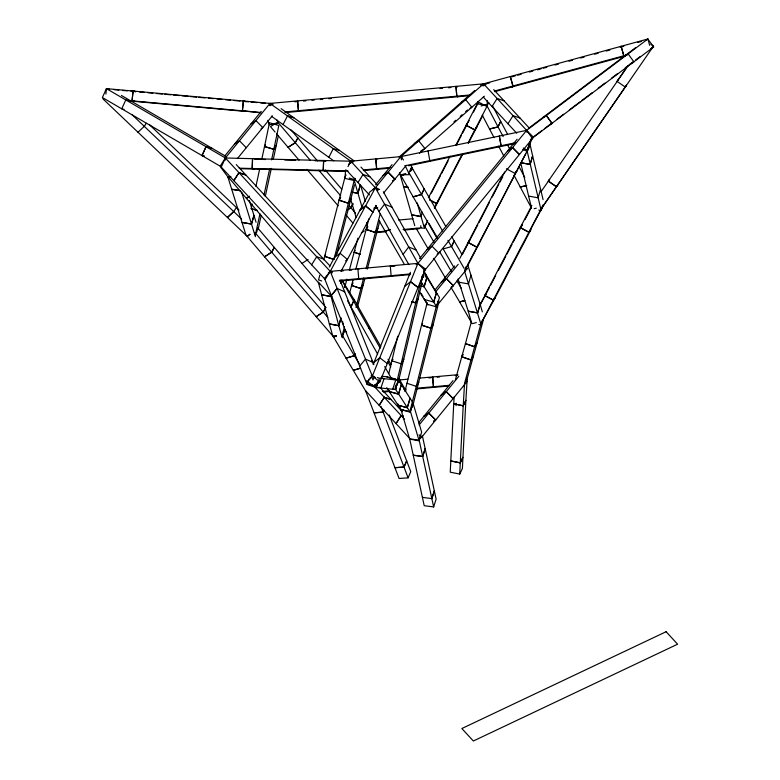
<?xml version="1.0" encoding="UTF-8"?>
<svg xmlns="http://www.w3.org/2000/svg" width="780" height="780" viewBox="0 0 780 780"><rect width="100%" height="100%" fill="white"/><g stroke="black" fill="none" stroke-linecap="round" stroke-linejoin="round"><path stroke-width="1.17" d="M350.707 163.391L350.785 161.207L269.977 103.418L106.441 88.637L102.385 97.529L221.354 166.871L225.381 157.979L269.977 103.409L271.498 104.949M225.313 160.163L225.391 157.979L106.431 88.647L105.895 94.078M459.712 474.065L462.404 468.526L462.94 457.324L460.258 462.852L450.791 460.941L450.245 472.173L459.712 474.065L463.203 405.785L465.894 400.286L462.94 457.343L460.258 462.842L450.791 460.96L453.736 403.884L463.203 405.785M456.046 405.668L456.173 403.24M454.165 396.747L453.745 403.825L463.213 405.766L465.894 400.345L467.24 377.959L465.631 381.206M463.213 405.766L464.558 383.37M477.691 101.566L477.526 103.877L487.052 105.388L488.875 102.784M487.052 105.388L487.373 100.757M345.589 169.972L344.984 178.415L354.49 180.58L355.212 178.601M354.49 180.58L354.666 178.162M246.129 101.605L243.38 101.029L242.414 110.828L260.89 112.808M243.38 101.029L242.414 110.828L245.164 111.404L131.186 101.088M269.782 105.593L269.997 103.418L483.581 83.831L647.868 39L653.63 46.995L530.4 139.542M422.019 276.013L421.327 281.336L423.54 274.17M423.998 272.084L424.271 269.958M340.49 283.471L341.055 280.195M273.351 159.042L276.373 144.982L273.858 149.331L264.508 146.552L269.461 122.772L278.821 125.512L271.586 159.871M278.363 135.447L276.383 144.953L273.868 149.292L264.508 146.533L261.729 159.422M251.374 207.47L252.135 203.951M255.918 186.381L259.711 168.802M264.01 195.029L269.568 169.25M265.268 196.541L271.323 168.412M255.323 235.141L259.954 213.808M258.092 229.612L261.193 215.387M388.801 373.581L397.722 336.209M396.162 384.706L395.606 387.026L398.161 382.502L421.844 283.296M397.273 380.055L415.681 302.903L418.246 298.36L415.672 302.933L411.538 301.606M415.672 302.933L420.937 280.936M423.228 277.505L423.784 275.194L421.726 278.86M404.888 391.55L427.186 302.718M438.672 302.689L412.844 405.59L410.348 409.88L416.247 386.353L418.753 382.063L416.267 386.295L436.781 304.541L438.769 301.168M344.487 326.761L342.108 336.16L345.209 329.511M354.49 184.85L336.726 254.017M379.733 221.159L377.93 228.228L375.424 232.508L366.142 229.447L368.843 218.849M380.231 213.652L366.034 268.71M319.771 275.213L318.562 279.923L321.652 280.946M323.729 259.886L345.101 176.65L346.106 174.934M325.64 254.66L324.646 256.357L333.928 259.428L354.393 179.702L349.226 178.006M349.781 292.539L353.116 279.63M356.021 307.398L363.607 278.05M357.601 306.677L364.894 278.45M355.846 269.119L366.151 229.427L367.146 227.721M367.322 269.11L377.92 228.248L375.433 232.499L366.151 229.427M349.459 269.782L357.854 238.222M345.062 286.162L346.944 279.142M428.064 150.94L429.897 161.314L408.564 165.76M471.461 321.418L465.426 343.658L474.688 346.817L477.136 342.722L483.512 319.244L481.046 323.407L464.558 383.36M430.102 160.553L429.887 161.314L514.225 143.705M455.305 380.182L461.731 356.791L462.969 354.715M411.986 406.01L410.446 411.499L419.143 440.866L409.685 439.091L400.988 409.724L408.077 411.06M465.416 269.822L464.802 272.005L481.143 324.958L478.784 324.529M419.455 439.764L420.683 435.367M467.59 264.352L470.944 275.184L468.497 283.93L459.049 282.243L458.035 278.986M461.731 356.791L470.993 359.97L473.46 355.816L470.993 359.96L461.75 356.752L465.436 343.61L474.688 346.817L477.155 342.664L467.025 379.207L465.796 381.284M256.63 232.352L257.546 229.115M355.105 179.078L354.49 181.262L362.261 207.997M340.948 318.026L338.793 325.64L342.215 337.701L344.058 331.168M411.099 170.761L412.025 167.495L412.649 169.669M424.515 228.462L421.083 216.557L422.311 212.199M481.143 324.958L482.683 319.517M340.967 318.055L338.793 325.689L329.335 323.915L318.474 282.808M529.425 144.085L527.26 151.573L541.164 210.532L538.795 210.093M520.669 162.698L530.146 164.424L532.623 155.834L540.569 189.228L538.102 197.818L528.625 196.092L520.669 162.698L530.146 164.424L532.623 155.854L530 144.183M541.164 210.532L542.704 205.159M341.026 283.228L341.952 280.108L356.879 304.083M424.115 286.845L426.884 277.485L423.93 272.6L421.161 281.95L436.683 306.891L439.452 297.541L426.884 277.485L424.115 286.845L420.595 285.88M398.005 380.923L395.548 389.23L410.241 412.21L412.727 403.884M433.7 302.055L436.478 292.705L433.7 302.055L424.31 299.491L419.201 291.379M410.446 171.434L411.762 167.134L410.797 165.097M419.152 440.125L409.695 438.877L424.213 505.693L433.66 506.922L419.152 440.125L421.6 432.286M422.409 497.367L431.866 498.615L434.314 490.805L422.37 435.786M431.857 498.605L434.314 490.805L436.118 499.122L433.66 506.922M380.591 378.339L398.444 380.182L395.314 389.512L376.301 387.562L367.01 384.413L368.755 379.226M376.301 387.562L379.441 378.222L377.374 377.53M392.681 389.22L395.811 379.88L386.519 376.74L381.82 376.252M522.834 149.468L526.88 151.125L530.644 140.254M531.999 138.908L526.88 151.125M374.293 376.711L372.986 379.967L371.699 376.75M373.123 364.562L410.416 272.288M649.642 45.308L647.868 39L526.617 130.367L417.924 263.348L372.333 376.106L366.532 383.116L374.137 386.529L379.88 381.898L425.47 269.119L417.914 263.338L375.346 187.766L350.776 161.207L225.391 157.979L220.262 166.013L325.162 279.425L330.262 271.381L375.356 187.766L400.822 156.614L483.581 83.831L485.891 84.611M366.571 380.747L374.117 386.529L374.995 384.374M365.84 391.326L399.067 478.471L408.106 477.857L410.748 471.656L389.23 414.95M383.185 412.162L384.062 410.104L383.165 412.103L374.156 412.825L383.185 412.162L408.106 477.857M411.138 167.944L408.935 172.653L442.523 230.948M453.999 267.657L443.167 248.927L451.532 246.577L454.174 240.942L451.776 236.788M464.168 268.437L451.532 246.577L454.174 240.952L461.994 254.475M366.2 391.94L346.057 358.195L354.354 355.7L355.231 353.837L354.334 355.651L346.057 358.195L333.235 336.511L336.356 335.585M368.491 328.331L369.379 326.469L357.532 305.546M368.491 328.322L369.379 326.469L380.796 346.573M333.703 160.797L283.043 124.566L287.488 115.947L293.728 117.692L287.488 115.947M328.838 157.326L333.274 148.697L339.524 150.442L354.11 160.865M348.007 166.598L350.776 161.207L400.813 156.614L526.607 130.357L533.471 137.299L424.759 270.299L417.924 263.348L330.272 271.391L328.429 272.776M468.049 122.626L469.141 120.5M473.528 111.998L477.906 103.496M482.752 115.577L468.39 143.286M424.418 226.892L427.713 220.525M434.314 207.792L462.062 154.489M434.538 208.309L462.832 153.953M531.833 205.442L484.731 295.513L493.389 300.202L495.222 297.619L481.046 323.407L541.057 209.03L653.504 46.127L650.803 44.255M524.969 219.687L531.531 206.993M459.888 258.375L504.718 171.951M462.325 254.641L468.38 242.989M470.584 238.758L477.789 224.864M478.891 222.729L489.421 202.42M492.19 197.077L498.829 184.255M499.941 182.12L502.71 176.777M464.695 270.465L529.035 147.4L527.387 150.579M467.132 266.721L525.73 153.767M428.395 197.828L450.07 156.224M455.627 145.558L478.228 101.917L486.905 106.548L468.175 142.759M431.389 193.011L440.281 175.948M441.392 173.813L448.061 161.011M456.388 145.012L461.389 135.408M462.501 133.273L467.503 123.679M489.421 287.488L480.421 304.483M490.552 285.334L495.641 275.632M498.469 270.241L505.83 256.23M506.961 254.075L512.05 244.374M513.182 242.219L522.239 224.971L520.377 227.604L529.025 232.303L542.938 206.349L541.057 209.03L626.476 85.273L625.17 86.999L617.077 81.383L627.89 65.725M479.71 304.96L486.593 292.88L484.731 295.513M329.316 267.072L369.798 191.968L375.356 187.766L377.656 188.546M376.399 205.676L341.084 271.177M250.088 234.283L247.006 236.243L264.527 256.805L271.703 252.223L274.316 247.445L257.566 227.78M335.887 335.848L333.86 337.194L264.547 256.815L271.684 252.174L274.297 247.435L325.046 306.423M325.825 307.33L323.212 312.029L316.105 316.748L323.232 312.078L325.845 307.349M391.862 360.799L392.886 358.976L391.862 360.789L401.164 363.773L403.728 359.248L401.164 363.773M264.508 146.552L265.512 144.817L264.508 146.533M354.169 252.232L360.34 254.339L354.159 252.262L355.173 250.507M366.142 229.447L367.146 227.74M363.382 284.29L360.886 288.551L351.604 285.47L353.106 282.916M421.59 325.162L430.882 328.175L433.368 323.973L430.882 328.175L421.58 325.182L422.575 323.495M461.75 356.752L462.969 354.705M348.865 164.219L350.776 161.207L352.862 161.791M357.962 182.53L363.061 174.496L369.983 176.826M311.61 264.79L316.709 256.747L225.381 157.979M482.303 85.839L483.581 83.831L526.617 130.357L532.36 138.352M492.043 106.529L497.152 98.494L504.075 100.835M507.946 123.728L513.055 115.694L519.977 118.024M102.843 98.797L137.992 132.249L144.28 126.331L146.269 123.298M241.556 219.024L233.737 211.555L227.438 217.474L233.727 211.555L236.389 207.519L149.565 124.8M540.969 191.792L549.627 179.39L548.321 181.126L556.413 186.722L557.719 184.996L556.413 186.722L548.321 181.116L626.486 67.918M515.044 173.423L516.925 170.732L515.053 173.404L506.376 168.763M425.041 226.005L426.29 224.23M522.239 224.971L520.348 227.653L529.025 232.303L530.907 229.622L495.241 297.57L493.389 300.202L484.76 295.464M617.077 81.393L618.384 79.657M652.197 47.843L653.504 46.127M625.17 86.999L626.476 85.273M373.952 189.608L375.346 187.766L379.587 189.491M408.847 264.586L378.973 211.526L384.569 204.145L391.989 207.168L420.712 258.18M403.084 254.358L408.681 246.977L416.101 250M418.558 422.848L452.995 380.64M419.143 424.944L458.796 376.282M419.591 438.701L421.6 437.336L467.113 381.449L465.592 379.899M517.15 139.23L419.533 258.658M224.776 155.98L261.241 111.374M237.403 158.584L272.386 115.781M375.56 184.792L392.038 164.629M383.702 192.884L406.175 165.389M454.633 265.931L434.772 290.209M458.191 264.313L435.415 292.149M465.728 267.004L467.249 268.554L439.315 302.689L437.639 303.829M330.018 265.98L323.642 259.087L316.709 256.747L330.262 271.381L337.116 288.434L331.334 295.444L366.532 383.116M359.697 366.093L365.469 359.083L337.106 288.434L331.334 295.444L324.49 278.372L330.272 271.372L332.241 272.054M374.137 386.529L379.197 380.396M623.834 46.254L620.344 47.2L621.143 46.312L623.795 55.77L623.005 56.667L494.715 91.669M620.344 47.2L621.143 46.303L623.795 55.77L622.996 56.667L625.326 56.033M482.771 84.737L483.571 83.831L483.766 86.005M249.795 234.322L247.426 236.545L137.992 132.249M399.165 156.975L474.757 90.49M453.94 121.875L455.744 120.295M460.258 116.327L462.062 114.738M465.67 111.569L467.473 109.98M484.37 96.223L419.533 153.241M416.276 264.664L417.914 263.338L416.237 264.488M404.752 286.338L410.504 281.707L418.051 287.488L410.504 281.707M373.99 362.407L379.753 357.776L387.299 363.558M369.866 378.095L372.333 376.106L375.57 377.569M334.483 257.488L340.051 253.276L347.412 259.457L345.55 260.861M528.333 128.486L635.515 47.746M625.18 67.86L633.75 61.396M635.632 59.982L640.331 56.433M534.085 136.48L541.603 130.826M544.42 128.7L548.184 125.872M549.149 125.151L551.07 123.698M556.842 119.35L563.579 114.27M569.361 109.921L579.95 101.946M581.87 100.493L592.459 92.518M598.231 88.159L604.968 83.09M611.705 78.01L617.477 73.661M250.877 124.039L255.928 120.608L262.772 127.549L261.085 128.7M234.39 144.212L239.441 140.77L246.285 147.722M383.048 175.636L388.089 172.195L394.933 179.147L392.418 180.862M372.83 189.482L375.356 187.766L378.115 190.086M426.933 249.619L431.974 246.188L438.818 253.13L437.141 254.28M451.591 286.796L453.277 285.656L446.433 278.704L441.392 282.136L446.433 278.704L453.277 285.656L451.259 287.02M465.231 269.919L467.249 268.554M347.831 209.693L350.902 207.714L352.989 203.911L350.902 207.714L347.822 209.684M308.09 259.486L301.948 263.445L319.556 284.027M361.306 232.937L364.377 230.968M230.841 176.387L228.793 177.703L301.938 263.425M480.977 85.459L483.581 83.831M461.311 102.326L465.66 99.616L471.822 107.269L470.077 108.352M414.404 143.578L418.753 140.868L424.905 148.512L420.566 151.232M645.928 40.189L647.878 39.01M624.244 56.248L628.154 53.888L633.906 61.873L629.996 64.233M650.705 48.76L653.63 46.995M542.432 117.887L546.351 115.518L552.094 123.513L549.159 125.287M360.594 368.101L353.35 370.334L360.604 368.14M405.795 173.521L400.549 174.974L437.151 238.505M373.571 208.972L377.764 207.811M511.846 76.82L515.346 75.865M517.676 75.231L521.176 74.276M529.347 72.043L532.837 71.087M537.508 69.81L541.008 68.855M543.338 68.221L546.838 67.265M555.009 65.032L558.509 64.077M569.01 61.211L572.51 60.255M580.681 58.032L584.181 57.076M594.682 54.21L598.182 53.254M606.343 51.022L609.843 50.066M637.777 42.442L641.267 41.486M627.286 54.814L494.354 91.085M473.177 323.447L476.327 322.579M403.523 409.617L401.427 410.192L397.868 403.952M486.252 83.782L489.743 82.836M534.183 208.689L536.318 208.172M481.084 105.934L486.418 104.676L503.139 136.617M515.609 142.701L405.21 165.74M230.636 176.982L228.306 177.421L220.906 167.564M382.395 391.462L389.59 390.77M383.419 392.038L389.415 391.462M398.658 220.057L412.952 218.722M403.084 229.515L420.956 227.838L423.335 228.248M404.069 230.09L419.562 228.637M303.42 101.049L305.838 100.835M311.883 100.279L314.291 100.055M320.336 99.499L322.754 99.274M328.799 98.728L331.217 98.504M440.027 88.53L442.435 88.306M448.481 87.75L450.898 87.526M480.958 84.747L484.565 84.415M470.018 94.965L285.226 111.901M468.595 95.764L284.993 112.593M363.529 169.913L390.936 167.398M363.314 170.596L389.522 168.197M340.86 271.089L343.258 270.875M349.264 270.319L351.663 270.104M392.467 266.36L394.865 266.136M339.514 280.41L410.339 273.916M339.29 281.102L410.114 274.609M399.535 379.948L407.813 379.187M419.62 378.105L457.899 374.712M428.873 377.92L431.233 377.705M403.913 389.415L406.282 389.191M416.92 388.216L449.085 385.34M416.705 388.908L434.431 387.28L433.456 386.704L432.627 376.906L433.456 386.704L434.392 387.29L448.812 386.032M294.976 101.819L297.375 101.605M376.857 231.904L385.203 231.153M376.623 232.586L386.168 231.738M437.2 377.179L439.608 376.964M455.227 375.609L457.626 375.404M348.065 170.976L239.197 168.178M345.501 171.395L240.172 168.685M254.709 159.227L265.551 159.5M284.817 159.998L295.659 160.28M314.935 160.778L325.777 161.06L323.622 160.514L323.261 170.352L325.416 170.888L323.261 170.352L323.622 160.514L325.777 161.06M374.224 207.626L376.555 207.733M139.435 91.952L144.28 92.391M147.917 92.722L152.773 93.161M156.409 93.493L162.474 94.039M164.892 94.253L170.957 94.809M173.384 95.023L179.449 95.569M181.867 95.794L187.931 96.34M190.359 96.554L196.423 97.11M198.841 97.324L204.906 97.87M208.543 98.202L213.398 98.641M217.035 98.972L221.881 99.411M225.518 99.742L230.373 100.181M234.01 100.503L240.064 101.049M242.492 101.273L248.547 101.819M250.965 102.034L257.02 102.58M260.647 102.901L265.483 103.34M269.11 103.662L271.537 103.877M114.016 89.651L118.853 90.09M122.489 90.412L127.325 90.86M130.952 91.182L135.798 91.621L133.058 91.055L132.073 100.854L134.813 101.419L129.655 100.63M260.559 112.457L132.073 100.854L133.058 91.055L135.798 91.621M367.01 384.413L370.471 384.745M375.151 385.223L377.51 385.466M386.519 376.74L395.343 379.129M230.11 176.943L227.75 176.563L245.963 235.092M403.65 175.13L400.101 174.486L414.745 225.644M336.297 336.628L332.758 335.985L329.335 323.915L338.793 325.689L330.544 294.372M421.083 216.557L411.625 214.822L421.083 216.567L417.202 202.966M109.18 89.212L106.441 88.637L108.752 89.232M226.122 156.487L131.605 101.41L125.785 99.938L121.748 108.82L124.079 109.414M436.683 306.891L427.294 304.317L424.31 299.491M392.438 378.281L395.967 379.236M270.173 105.593L269.987 103.409L273.107 104.286M410.241 412.21L400.861 409.598L386.753 387.65M411.548 301.577L415.681 302.903M406.965 383.273L416.247 386.353M375.238 206.905L377.305 207.587M324.646 256.357L333.928 259.418M351.604 285.47L360.886 288.551M403.474 416.344L401.173 415.574L373.932 386.119M403.455 416.335L401.154 415.555L396.035 423.589L409.636 438.438M350.776 161.207L353.087 161.986M380.952 377.618L384.052 378.661L380.913 388.001L378.856 387.299M371.183 375.433L373.25 376.126M393.247 388.82L395.314 389.512M371.631 384.862L376.789 386.597M337.116 288.434L344.711 291.837M373.932 364.621L373.074 362.485L365.469 359.083L372.314 376.106L379.88 381.898M523.292 148.024L527.143 150.101M121.417 95.462L131.605 101.41M391.267 266.468L390.293 265.892L391.121 275.681L392.096 276.266M358.868 269.441L357.893 268.856L358.732 278.655L359.707 279.23M269.987 103.409L270.952 103.993M281.093 108.644L339.524 150.442M271.372 116.22L283.043 124.566M330.281 271.372L332.124 272.922M236.389 207.519L238.992 210.005M131.976 114.611L144.28 126.321M144.28 126.331L233.727 211.555M419.016 434.752L421.6 437.336M401.485 159.822L400.813 156.624L402.344 158.155M388.089 172.195L394.933 179.147M375.356 187.766L377.637 190.086M437.794 301.139L439.315 302.689M381.664 389.337L402.451 411.801M365.654 390.751L396.035 423.589L401.173 415.574L404.372 419.075M493.701 89.612L529.552 128.378M483.269 97.042L516.721 133.224M360.974 167.086L377.354 184.801M346.486 170.128L369.427 194.922M323.642 259.087L236.291 164.629M318.435 282.194L331.939 296.78M323.212 312.029L327.844 317.372M271.684 252.174L323.232 312.078M317.44 160.846L290.989 129.889M325.279 169.991L341.738 189.218M310.128 160.124L277.68 122.07L270.494 126.643L275.077 132.034M318.757 170.186L340.704 195.819M349.333 205.891L355.485 213.096M299.042 160.153L288.064 147.342L295.23 142.73L297.853 137.982L295.23 142.73L288.054 147.313L276.598 133.838M306.881 169.309L338.247 205.92M346.018 214.997L352.901 223.07M254.953 232.557L271.703 252.223M400.822 156.614L403.552 160.017M546.351 115.518L552.094 123.513M412.444 401.953L398.307 379.88M395.05 387.046L396.298 388.986M354.334 355.651L359.19 363.743M439.666 251.765L451.376 271.528M456.924 280.888L461.233 288.171M433.787 258.317L445.497 278.08M451.045 287.44L459.664 301.997L464.88 300.505L459.625 301.928L472.134 323.729M344.809 329.491L346.632 332.582M342.166 335.078L354.354 355.7M428.922 223.333L437.385 237.783M423.901 224.913L434.177 242.463M416.14 228.296L428.23 248.927M423.832 270.923L437.073 293.816M404.391 264.381L385.106 231.133L390.331 229.671L385.086 231.114L378.505 219.668M421.249 293.475L423.052 296.605M424.261 298.681L427.869 304.921M445.77 226.366L411.577 167.008M447.925 240.328L451.532 246.577M405.941 390.809L398.814 378.319M388.001 359.268L391.004 364.562M341.971 280.537L380.221 348.231M347.539 300.787L377.637 354.081M387.875 361.793L390.78 366.941M384.706 366.6L391.677 378.953M371.534 360.38L373.308 363.529M383.341 191.802L391.989 207.168M375.511 205.374L378.973 211.526M531.502 208.153L514 175.217M507.546 134.238L500.711 121.339L498.01 126.935L489.499 128.983L482.293 115.167M507.702 145.216L509.974 149.516M519.1 166.715L524.794 177.47M494.052 137.592L489.499 128.983L498.01 126.935L500.721 121.368L492.989 106.529M498.615 146.191L503.743 155.864M405.113 165.467L409.451 174.661L400.364 174.847L399.399 172.799M340.012 280.108L373.074 362.485M380.971 406.448L383.165 412.103M277.075 120.091L278.197 123.435L269.373 124.8L267.872 120.344M470.944 275.174L480.129 304.161L477.672 312.916L468.224 311.23L459.049 282.243M249.356 200.528L256.074 222.29M241.615 191.997L255.411 236.672M412.912 402.714L421.619 432.081M360.731 185.669L365.391 201.523M350.473 198.344L356.128 217.591M482.342 311.863L480.139 304.19L477.672 312.907L468.215 311.191L471.685 323.252M366.561 222.671L367.819 226.999M342.498 321.321L343.434 324.607M540.569 189.218L543.075 199.621M528.625 196.092L531.414 207.646M526.607 130.357L527.066 132.493M420.761 225.664L420.956 227.838M252.554 158.681L252.194 168.519L254.348 169.055L252.194 168.519L252.554 158.681M499.356 136.061L501.189 146.425L499.366 136.061M253.958 215.397L251.521 224.026L242.083 222.466L251.521 224.035L253.958 215.397M360.399 184.538L357.942 193.264L352.024 192.192L357.942 193.264L360.399 184.538M345.023 284.993L344.409 287.069L345.023 284.993M354.452 300.222L353.837 302.299L354.452 300.222M401.32 384.755L398.551 394.115L389.161 391.55L398.541 394.124L401.32 384.764M410.056 398.375L407.277 407.735L397.888 405.151L407.267 407.755L410.065 398.385M425.168 448.627L422.721 456.466L413.264 455.218L422.711 456.446L425.168 448.636M406.673 460.863L404.04 467.064L395.002 467.688L404.04 467.064L406.673 460.863M353.594 301.041L351.019 306.94L353.603 301.051M206.027 146.718L202 155.6L204.331 156.195L202 155.6L206.037 146.718L211.858 148.19L206.027 146.718M426.241 275.077L425.363 276.968L426.241 275.087M424.144 188.867L421.502 194.512L413.117 196.833L421.502 194.512L424.135 188.867M400.003 380.406L399.126 382.288L400.013 380.435M340.597 197.642L339.095 200.207L348.387 203.268L350.883 199.017L348.387 203.268L339.105 200.187L340.597 197.642M384.286 397.264L379.197 405.327L384.306 397.293L391.228 399.623L384.286 397.264M238.943 172.663L233.834 180.707L238.953 172.672L245.866 175.003L238.943 172.663M467.425 123.523L466.177 125.297L474.844 129.958L476.726 127.286L474.854 129.938L466.177 125.297L467.435 123.503M438.389 200.879L436.517 203.551L429.77 199.934L436.517 203.551L438.389 200.889M470.028 239.821L468.156 242.482L476.824 247.153L478.696 244.481L476.824 247.153L468.156 242.482L470.038 239.811M512.957 86.024L512.158 86.921L512.957 86.024L510.315 76.557L512.957 86.024M365.596 205.891L360.038 210.093L365.596 205.891L372.957 212.072L365.596 205.891M512.577 147.586L507.526 151.018L512.567 147.586L519.422 154.528L512.577 147.586M446.219 391.589L441.158 395.05L446.189 391.619L453.043 398.551L446.219 391.589M428.766 413.02L423.725 416.452L428.737 413.049L435.62 419.962L433.602 421.327L435.62 419.962L428.766 413.02M249.473 196.316L246.402 198.286L249.483 196.336M666.091 631.722L461.848 728.53L473.363 741L677.615 644.192L666.091 631.722M526.656 185.503L520.27 187.054L526.656 185.503M240.084 190.642L231.826 189.306L240.084 190.651M408.281 187.356L403.552 186.488L408.281 187.356M331.13 296.546L321.662 294.772L331.13 296.566M257.361 210.502L251.121 208.64L257.361 210.502M456.944 86.98L455.959 86.395L456.807 96.184L457.782 96.769L456.807 96.184L455.969 86.395L456.944 86.98M376.779 159.5L375.794 158.915L376.633 168.714L377.608 169.289L376.633 168.714L375.804 158.915L376.779 159.5M299.413 111.287L298.438 110.711L297.609 100.912L298.438 110.711L299.403 111.287"/></g></svg>
